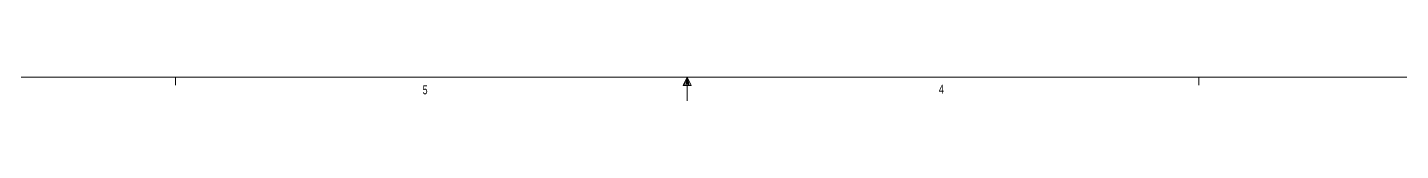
# Model space of a CAD drawing. Header units: inches. Extents: x 0.3 to 43.9, y 0.2 to 33.7.
# Drawn here: x 15.09 to 29.52, y 0.16 to 0.41 of the extents above; entities that cross this region are included whole.
import ezdxf

# ---------------------------------------------------------------- set-up
doc = ezdxf.new("R2010")
doc.units = ezdxf.units.IN
doc.header["$MEASUREMENT"] = 0
doc.styles.add('SLDTEXTSTYLE0', font='TXT', dxfattribs={"width": 0.75})

msp = doc.modelspace()

# ---------------------------------------------------------------- linework, layer by layer
at = {"color": 7, "linetype": 'Continuous', "lineweight": 0}
for p, q in [((43.523, 0.411), (0.523, 0.411)), ((16.648, 0.411), (16.648, 0.326)), ((22.023, 0.411), (21.981, 0.325)), ((21.981, 0.325), (22.067, 0.325)), ((22.023, 0.411), (21.989, 0.325)), ((22.023, 0.411), (22.009, 0.325)), ((22.023, 0.411), (22.023, 0.163)), ((22.023, 0.411), (22.067, 0.325)), ((22.023, 0.411), (22.046, 0.325)), ((22.023, 0.411), (22.036, 0.325)), ((27.398, 0.411), (27.398, 0.326))]:
    msp.add_line(p, q, dxfattribs=at)

# ---------------------------------------------------------------- texts
at = {"color": 7, "linetype": 'Continuous', "lineweight": 0, "char_height": 0.0938, "attachment_point": 1, "style": 'SLDTEXTSTYLE0'}
for s, insert in [('5', (19.245, 0.325)), ('4', (24.667, 0.331))]:
    msp.add_mtext(s, dxfattribs=dict(at, insert=insert))

doc.saveas('drawing.dxf')
